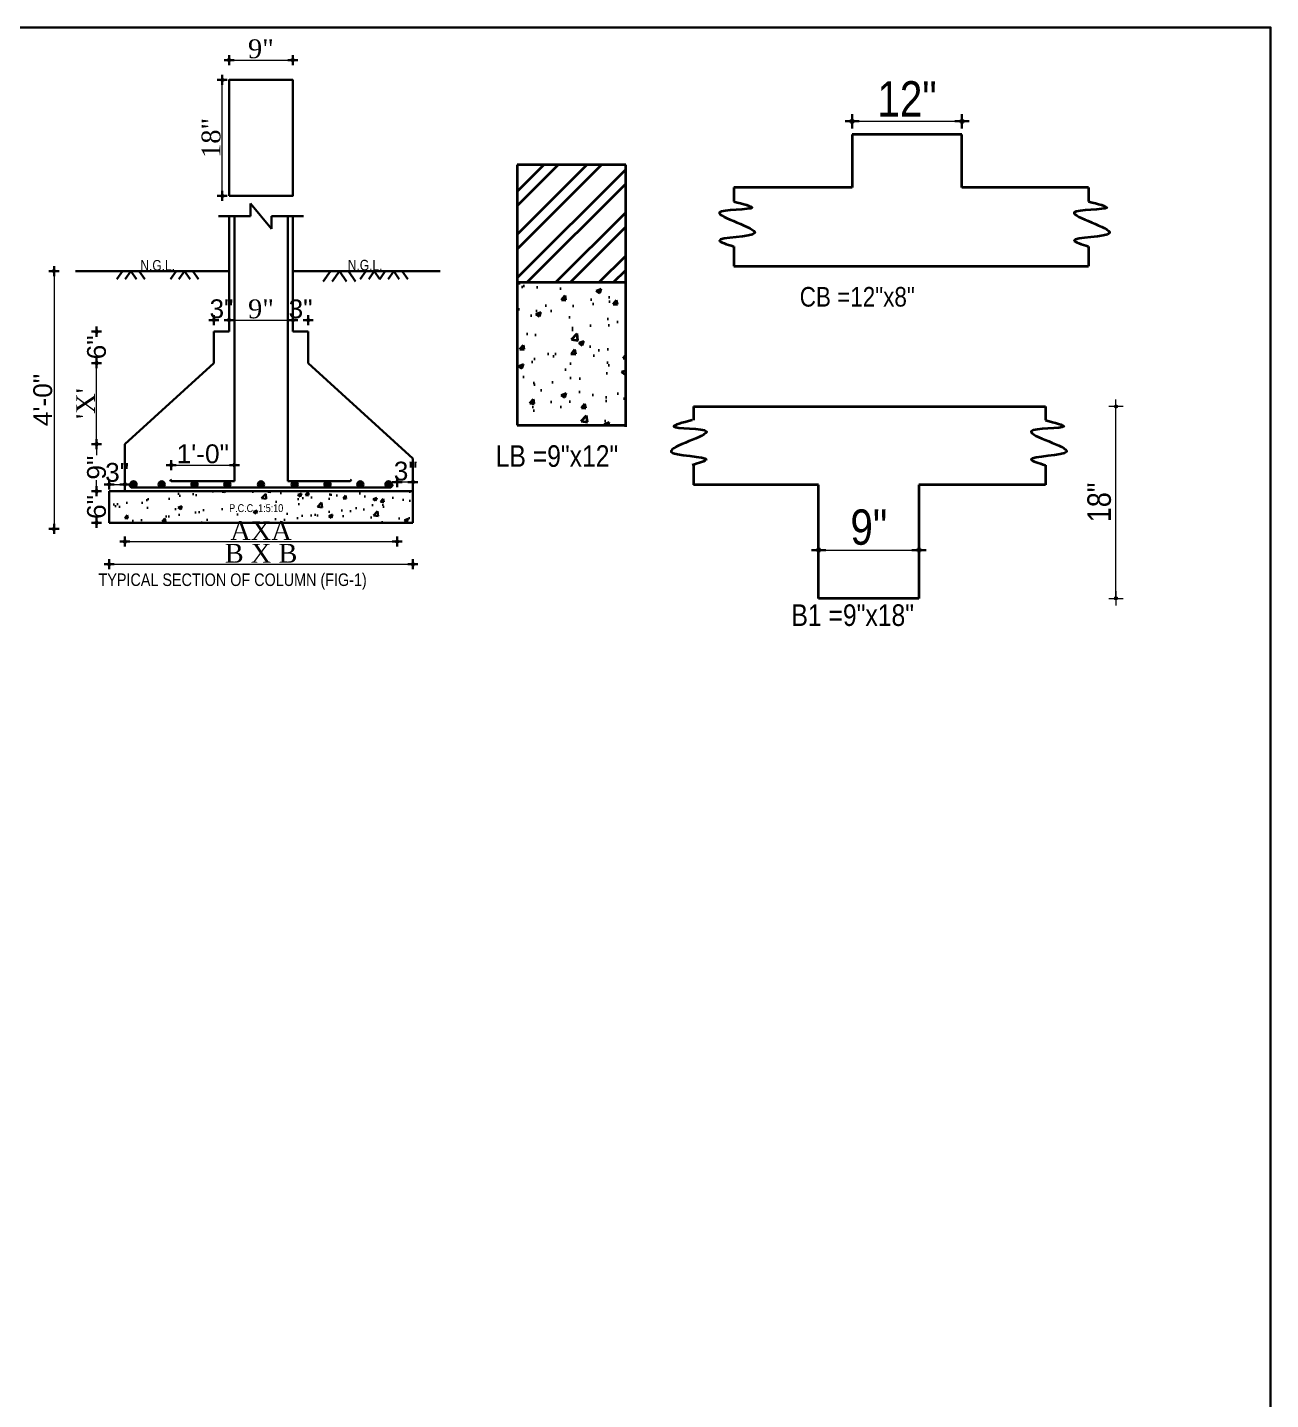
# Model space of a CAD drawing. Header units: feet. Extents: x 29269 to 32217, y -19918 to 20536.
# Drawn here: x 31048.5 to 31444.9, y -16580 to -16142.5 of the extents above; entities that cross this region are included whole.
import ezdxf

# ---------------------------------------------------------------- set-up
doc = ezdxf.new("R2010")
doc.units = ezdxf.units.FT
doc.header["$MEASUREMENT"] = 0
doc.header["$PDMODE"] = 2
doc.layers.get('0').update_dxf_attribs({"lineweight": 30})
for name, color, linetype, lineweight in [('BEAM', 3, 'Continuous', 35), ('D.DIM.', 191, 'Continuous', 5), ('DIM', 142, 'Continuous', 30), ('WALL', 10, 'Continuous', 30)]:
    doc.layers.add(name, color=color, linetype=linetype, lineweight=lineweight)
doc.styles.add('G', font='times.ttf')
doc.styles.get("Standard").update_dxf_attribs({"font": 'ARIALN.TTF'})
doc.dimstyles.new('Copy of VINAY', dxfattribs={"dimtxt": 6, "dimasz": 0.5, "dimexe": 0.18, "dimexo": 0.0625, "dimgap": 0.5, "dimtad": 1, "dimdec": 1, "dimzin": 3, "dimdsep": 46, "dimlunit": 4, "dimtxsty": 'G', "dimblk": 'DIM TIK', "dimcen": 0.5, "dimse1": 1, "dimse2": 1, "dimclrd": 3, "dimclrt": 7, "dimadec": 0, "dimazin": 0, "dimtfac": 1, "dimtdec": 1, "dimtix": 1, "dimtofl": 0, "dimtmove": 2, "dimatfit": 3, "dimfxl": 0.18, "dimtolj": 1, "dimtzin": 0, "dimlwd": 9, "dimarcsym": 0})
doc.dimstyles.new('VINAY', dxfattribs={"dimtxt": 7.5, "dimasz": 0.5, "dimexe": 0.18, "dimexo": 0.0625, "dimgap": 1.5, "dimtad": 1, "dimdec": 1, "dimzin": 3, "dimdsep": 46, "dimlunit": 4, "dimtxsty": 'Standard', "dimblk": 'Dim Tick', "dimcen": 2, "dimse1": 1, "dimse2": 1, "dimclrd": 5, "dimclrt": 2, "dimadec": 0, "dimazin": 0, "dimtfac": 0.65, "dimtdec": 1, "dimtofl": 0, "dimtmove": 0, "dimatfit": 3, "dimfxl": 0.18, "dimtolj": 1, "dimtzin": 0, "dimlwd": 13, "dimarcsym": 0})

# ---------------------------------------------------------------- blocks, each defined once
blk = doc.blocks.new('Dim Tick')
blk.add_hatch(color=7).paths.add_polyline_path([(-1.01, 0, 1), (1.01, 0, 1)])
at = {"color": 7}
for p, q in [((-4.5, 0), (-1.01, 0)), ((0, 1.01), (0, 4.5)), ((1.01, 0), (4.5, 0)), ((0, -4.5), (0, -1.01))]:
    blk.add_line(p, q, dxfattribs=at)
blk.add_circle((0, 0), 1.01, dxfattribs=at)
blk = doc.blocks.new('*D18')
at = {"layer": 'Defpoints', "color": 0, "transparency": 16777216}
for p in [(31300.76, -16301.41), (31332.77, -16301.41), (31332.77, -16309.13)]:
    blk.add_point(p, dxfattribs=at)
at = {"layer": 'DIM', "color": 5, "lineweight": 13, "transparency": 16777216}
blk.add_line((31301.26, -16309.13), (31332.27, -16309.13), dxfattribs=at)
at = {"layer": 'DIM', "color": 5, "lineweight": 13, "transparency": 16777216, "xscale": 0.5, "yscale": 0.5, "zscale": 0.5, "rotation": 180}
blk.add_blockref('Dim Tick', (31300.76, -16309.13), dxfattribs=at)
at = {"layer": 'DIM', "color": 5, "lineweight": 13, "transparency": 16777216, "xscale": 0.5, "yscale": 0.5, "zscale": 0.5}
blk.add_blockref('Dim Tick', (31332.77, -16309.13), dxfattribs=at)
at = {"layer": 'DIM', "color": 2, "transparency": 16777216, "insert": (31316.77, -16301.89), "char_height": 7.5, "attachment_point": 5}
blk.add_mtext('\\A1;{\\H1.5x;9"}', dxfattribs=at)
blk = doc.blocks.new('*D160')
at = {"layer": 'Defpoints', "color": 0, "transparency": 16777216}
for p in [(31346.47, -16172.44), (31311.43, -16176.65), (31346.47, -16176.65)]:
    blk.add_point(p, dxfattribs=at)
at = {"layer": 'DIM', "color": 5, "lineweight": 13, "transparency": 16777216}
blk.add_line((31311.93, -16172.44), (31345.97, -16172.44), dxfattribs=at)
at = {"layer": 'DIM', "color": 5, "lineweight": 13, "transparency": 16777216, "xscale": 0.5, "yscale": 0.5, "zscale": 0.5, "rotation": 180}
blk.add_blockref('Dim Tick', (31311.43, -16172.44), dxfattribs=at)
at = {"layer": 'DIM', "color": 5, "lineweight": 13, "transparency": 16777216, "xscale": 0.5, "yscale": 0.5, "zscale": 0.5}
blk.add_blockref('Dim Tick', (31346.47, -16172.44), dxfattribs=at)
at = {"layer": 'DIM', "color": 2, "transparency": 16777216, "insert": (31328.95, -16165.29), "char_height": 7.5, "attachment_point": 5}
blk.add_mtext('\\A1;{\\H1.5x;12"}', dxfattribs=at)
blk = doc.blocks.new('DIM TIK')
blk.add_hatch(color=7).paths.add_polyline_path([(-1.4, 0, 1), (1.4, 0, 1)])
at = {"color": 7}
for p, q in [((0, 1.4), (0, 6.4)), ((1.4, 0), (6.4, 0)), ((-6.4, 0), (-1.4, 0)), ((0, -6.4), (0, -1.4))]:
    blk.add_line(p, q, dxfattribs=at)
blk.add_circle((0, 0), 1.45, dxfattribs=at)
blk = doc.blocks.new('*D19')
at = {"layer": 'Defpoints', "color": 0, "transparency": 16777216}
for p in [(31079.54, -16290.39), (31166.36, -16290.39), (31166.36, -16306.44)]:
    blk.add_point(p, dxfattribs=at)
at = {"layer": 'DIM', "color": 3, "lineweight": 9, "transparency": 16777216}
blk.add_line((31079.79, -16306.44), (31166.11, -16306.44), dxfattribs=at)
at = {"layer": 'DIM', "color": 3, "lineweight": 9, "transparency": 16777216, "xscale": 0.25, "yscale": 0.25, "zscale": 0.25, "rotation": 180}
blk.add_blockref('DIM TIK', (31079.54, -16306.44), dxfattribs=at)
at = {"layer": 'DIM', "color": 3, "lineweight": 9, "transparency": 16777216, "xscale": 0.25, "yscale": 0.25, "zscale": 0.25}
blk.add_blockref('DIM TIK', (31166.36, -16306.44), dxfattribs=at)
at = {"layer": 'DIM', "color": 7, "transparency": 16777216, "insert": (31122.95, -16302.94), "char_height": 6, "attachment_point": 5, "style": 'G'}
blk.add_mtext('\\A1;AXA', dxfattribs=at)
blk = doc.blocks.new('*D20')
at = {"layer": 'Defpoints', "color": 0, "transparency": 16777216}
for p in [(31074.52, -16304.7), (31171.38, -16304.7), (31171.38, -16313.68)]:
    blk.add_point(p, dxfattribs=at)
at = {"layer": 'DIM', "color": 3, "lineweight": 9, "transparency": 16777216}
blk.add_line((31074.77, -16313.68), (31171.13, -16313.68), dxfattribs=at)
at = {"layer": 'DIM', "color": 3, "lineweight": 9, "transparency": 16777216, "xscale": 0.25, "yscale": 0.25, "zscale": 0.25, "rotation": 180}
blk.add_blockref('DIM TIK', (31074.52, -16313.68), dxfattribs=at)
at = {"layer": 'DIM', "color": 3, "lineweight": 9, "transparency": 16777216, "xscale": 0.25, "yscale": 0.25, "zscale": 0.25}
blk.add_blockref('DIM TIK', (31171.38, -16313.68), dxfattribs=at)
at = {"layer": 'DIM', "color": 7, "transparency": 16777216, "insert": (31122.95, -16310.18), "char_height": 6, "attachment_point": 5, "style": 'G'}
blk.add_mtext('\\A1;B X B', dxfattribs=at)
blk = doc.blocks.new('*D21')
at = {"layer": 'Defpoints', "color": 0, "transparency": 16777216}
for p in [(31074.52, -16272.95), (31079.54, -16272.95), (31079.54, -16288.22)]:
    blk.add_point(p, dxfattribs=at)
at = {"layer": 'DIM', "color": 3, "lineweight": 9, "transparency": 16777216}
blk.add_line((31074.77, -16288.22), (31079.29, -16288.22), dxfattribs=at)
at = {"layer": 'DIM', "color": 3, "lineweight": 9, "transparency": 16777216, "xscale": 0.25, "yscale": 0.25, "zscale": 0.25, "rotation": 180}
blk.add_blockref('DIM TIK', (31074.52, -16288.22), dxfattribs=at)
at = {"layer": 'DIM', "color": 3, "lineweight": 9, "transparency": 16777216, "xscale": 0.25, "yscale": 0.25, "zscale": 0.25}
blk.add_blockref('DIM TIK', (31079.54, -16288.22), dxfattribs=at)
at = {"layer": 'DIM', "color": 7, "transparency": 16777216, "insert": (31077.07, -16284.41), "char_height": 6, "attachment_point": 5, "style": 'G'}
blk.add_mtext('\\A1;{\\fArial|b0|i0|c0|p34;3"}', dxfattribs=at)
blk = doc.blocks.new('*D22')
at = {"layer": 'Defpoints', "color": 0, "transparency": 16777216}
for p in [(31166.36, -16271.96), (31171.38, -16271.96), (31166.36, -16287.45)]:
    blk.add_point(p, dxfattribs=at)
at = {"layer": 'DIM', "color": 3, "lineweight": 9, "transparency": 16777216}
blk.add_line((31171.13, -16287.45), (31166.61, -16287.45), dxfattribs=at)
at = {"layer": 'DIM', "color": 3, "lineweight": 9, "transparency": 16777216, "xscale": 0.25, "yscale": 0.25, "zscale": 0.25, "rotation": 180}
blk.add_blockref('DIM TIK', (31166.36, -16287.45), dxfattribs=at)
at = {"layer": 'DIM', "color": 3, "lineweight": 9, "transparency": 16777216, "xscale": 0.25, "yscale": 0.25, "zscale": 0.25}
blk.add_blockref('DIM TIK', (31171.38, -16287.45), dxfattribs=at)
at = {"layer": 'DIM', "color": 7, "transparency": 16777216, "insert": (31169.09, -16284), "char_height": 6, "attachment_point": 5, "style": 'G'}
blk.add_mtext('\\A1;{\\fArial|b0|i0|c0|p34;3"}', dxfattribs=at)
blk = doc.blocks.new('*D23')
at = {"layer": 'Defpoints', "color": 0, "transparency": 16777216}
for p in [(31115.96, -16220.18), (31056.94, -16302.41), (31109.55, -16302.41)]:
    blk.add_point(p, dxfattribs=at)
at = {"layer": 'DIM', "color": 3, "lineweight": 9, "transparency": 16777216}
blk.add_line((31056.94, -16220.43), (31056.94, -16302.16), dxfattribs=at)
at = {"layer": 'DIM', "color": 3, "lineweight": 9, "transparency": 16777216, "xscale": 0.25, "yscale": 0.25, "zscale": 0.25}
for p, rotation in [((31056.94, -16220.18), 90), ((31056.94, -16302.41), 270)]:
    blk.add_blockref('DIM TIK', p, dxfattribs=dict(at, rotation=rotation))
at = {"layer": 'DIM', "color": 7, "transparency": 16777216, "insert": (31053.37, -16261.3), "char_height": 6, "attachment_point": 5, "rotation": 90, "style": 'G'}
blk.add_mtext('\\A1;{\\fArial|b0|i0|c0|p34;4\'-0"}', dxfattribs=at)
blk = doc.blocks.new('*D24')
at = {"layer": 'Defpoints', "color": 0, "transparency": 16777216}
for p in [(31070.52, -16275.35), (31088.33, -16275.35), (31088.33, -16290.39)]:
    blk.add_point(p, dxfattribs=at)
at = {"layer": 'DIM', "color": 3, "lineweight": 9, "transparency": 16777216}
for p, q in [((31070.52, -16275.6), (31070.52, -16278.92)), ((31070.52, -16290.14), (31070.52, -16286.82))]:
    blk.add_line(p, q, dxfattribs=at)
at = {"layer": 'DIM', "color": 3, "lineweight": 9, "transparency": 16777216, "xscale": 0.25, "yscale": 0.25, "zscale": 0.25}
for p, rotation in [((31070.52, -16275.35), 90), ((31070.52, -16290.39), 270)]:
    blk.add_blockref('DIM TIK', p, dxfattribs=dict(at, rotation=rotation))
at = {"layer": 'DIM', "color": 7, "transparency": 16777216, "insert": (31070.52, -16282.87), "char_height": 6, "attachment_point": 5, "rotation": 90, "style": 'G'}
blk.add_mtext('\\A1;{\\fArial|b0|i0|c0|p34;9"\\fArial|b0|i0|c161|p34;}', dxfattribs=at)
blk = doc.blocks.new('*D161')
at = {"layer": 'Defpoints', "color": 0, "transparency": 16777216}
for p in [(31138, -16235.85), (31133.12, -16239.51), (31138, -16239.51)]:
    blk.add_point(p, dxfattribs=at)
at = {"layer": 'DIM', "color": 3, "lineweight": 9, "transparency": 16777216}
for p, q in [((31132.87, -16235.85), (31132.62, -16235.85)), ((31138.25, -16235.85), (31138.5, -16235.85))]:
    blk.add_line(p, q, dxfattribs=at)
at = {"layer": 'DIM', "color": 3, "lineweight": 9, "transparency": 16777216, "xscale": 0.25, "yscale": 0.25, "zscale": 0.25}
blk.add_blockref('DIM TIK', (31133.12, -16235.85), dxfattribs=at)
at = {"layer": 'DIM', "color": 3, "lineweight": 9, "transparency": 16777216, "xscale": 0.25, "yscale": 0.25, "zscale": 0.25, "rotation": 180}
blk.add_blockref('DIM TIK', (31138, -16235.85), dxfattribs=at)
at = {"layer": 'DIM', "color": 7, "transparency": 16777216, "insert": (31135.56, -16232.29), "char_height": 6, "attachment_point": 5, "style": 'G'}
blk.add_mtext('\\A1;{\\fArial|b0|i0|c0|p34;3"}', dxfattribs=at)
blk = doc.blocks.new('*D162')
at = {"layer": 'Defpoints', "color": 0, "transparency": 16777216}
for p in [(31107.9, -16235.83), (31107.9, -16239.51), (31112.78, -16239.51)]:
    blk.add_point(p, dxfattribs=at)
at = {"layer": 'DIM', "color": 3, "lineweight": 9, "transparency": 16777216}
for p, q in [((31107.65, -16235.83), (31107.4, -16235.83)), ((31113.03, -16235.83), (31113.28, -16235.83))]:
    blk.add_line(p, q, dxfattribs=at)
at = {"layer": 'DIM', "color": 3, "lineweight": 9, "transparency": 16777216, "xscale": 0.25, "yscale": 0.25, "zscale": 0.25}
blk.add_blockref('DIM TIK', (31107.9, -16235.83), dxfattribs=at)
at = {"layer": 'DIM', "color": 3, "lineweight": 9, "transparency": 16777216, "xscale": 0.25, "yscale": 0.25, "zscale": 0.25, "rotation": 180}
blk.add_blockref('DIM TIK', (31112.78, -16235.83), dxfattribs=at)
at = {"layer": 'DIM', "color": 7, "transparency": 16777216, "insert": (31110.34, -16232.26), "char_height": 6, "attachment_point": 5, "style": 'G'}
blk.add_mtext('\\A1;{\\fArial|b0|i0|c0|p34;3"}', dxfattribs=at)
blk = doc.blocks.new('*D25')
at = {"layer": 'Defpoints', "color": 0, "transparency": 16777216}
for p in [(31070.52, -16249.54), (31116.69, -16249.54), (31088.33, -16275.35)]:
    blk.add_point(p, dxfattribs=at)
at = {"layer": 'DIM', "color": 3, "lineweight": 9, "transparency": 16777216}
blk.add_line((31070.52, -16275.1), (31070.52, -16249.79), dxfattribs=at)
at = {"layer": 'DIM', "color": 3, "lineweight": 9, "transparency": 16777216, "xscale": 0.25, "yscale": 0.25, "zscale": 0.25}
for p, rotation in [((31070.52, -16249.54), 90), ((31070.52, -16275.35), 270)]:
    blk.add_blockref('DIM TIK', p, dxfattribs=dict(at, rotation=rotation))
at = {"layer": 'DIM', "color": 7, "transparency": 16777216, "insert": (31067.02, -16262.44), "char_height": 6, "attachment_point": 5, "rotation": 90, "style": 'G'}
blk.add_mtext("\\A1;'X'", dxfattribs=at)
blk = doc.blocks.new('*D26')
at = {"layer": 'Defpoints', "color": 0, "transparency": 16777216}
for p in [(31070.52, -16239.51), (31116.69, -16239.51), (31116.69, -16249.54)]:
    blk.add_point(p, dxfattribs=at)
at = {"layer": 'DIM', "color": 3, "lineweight": 9, "transparency": 16777216}
for p, q in [((31070.52, -16239.76), (31070.52, -16240.56)), ((31070.52, -16249.29), (31070.52, -16248.49))]:
    blk.add_line(p, q, dxfattribs=at)
at = {"layer": 'DIM', "color": 3, "lineweight": 9, "transparency": 16777216, "xscale": 0.25, "yscale": 0.25, "zscale": 0.25}
for p, rotation in [((31070.52, -16239.51), 90), ((31070.52, -16249.54), 270)]:
    blk.add_blockref('DIM TIK', p, dxfattribs=dict(at, rotation=rotation))
at = {"layer": 'DIM', "color": 7, "transparency": 16777216, "insert": (31070.52, -16244.52), "char_height": 6, "attachment_point": 5, "rotation": 90, "style": 'G'}
blk.add_mtext('\\A1;{\\fArial|b0|i0|c0|p34;6"\\fArial|b0|i0|c161|p34;}', dxfattribs=at)
blk = doc.blocks.new('*D27')
at = {"layer": 'Defpoints', "color": 0, "transparency": 16777216}
for p in [(31088.33, -16290.39), (31070.52, -16300.42), (31083.31, -16300.42)]:
    blk.add_point(p, dxfattribs=at)
at = {"layer": 'DIM', "color": 3, "lineweight": 9, "transparency": 16777216}
for p, q in [((31070.52, -16290.64), (31070.52, -16291.44)), ((31070.52, -16300.17), (31070.52, -16299.37))]:
    blk.add_line(p, q, dxfattribs=at)
at = {"layer": 'DIM', "color": 3, "lineweight": 9, "transparency": 16777216, "xscale": 0.25, "yscale": 0.25, "zscale": 0.25}
for p, rotation in [((31070.52, -16290.39), 90), ((31070.52, -16300.42), 270)]:
    blk.add_blockref('DIM TIK', p, dxfattribs=dict(at, rotation=rotation))
at = {"layer": 'DIM', "color": 7, "transparency": 16777216, "insert": (31070.52, -16295.41), "char_height": 6, "attachment_point": 5, "rotation": 90, "style": 'G'}
blk.add_mtext('\\A1;{\\fArial|b0|i0|c0|p34;6"}', dxfattribs=at)
blk = doc.blocks.new('*D163')
at = {"layer": 'Defpoints', "color": 0, "transparency": 16777216}
for p in [(31114.45, -16282.05), (31094.31, -16287.2), (31114.45, -16287.2)]:
    blk.add_point(p, dxfattribs=at)
at = {"layer": 'DIM', "color": 3, "lineweight": 9, "transparency": 16777216}
blk.add_line((31094.56, -16282.05), (31114.2, -16282.05), dxfattribs=at)
at = {"layer": 'DIM', "color": 3, "lineweight": 9, "transparency": 16777216, "xscale": 0.25, "yscale": 0.25, "zscale": 0.25, "rotation": 180}
blk.add_blockref('DIM TIK', (31094.31, -16282.05), dxfattribs=at)
at = {"layer": 'DIM', "color": 3, "lineweight": 9, "transparency": 16777216, "xscale": 0.25, "yscale": 0.25, "zscale": 0.25}
blk.add_blockref('DIM TIK', (31114.45, -16282.05), dxfattribs=at)
at = {"layer": 'DIM', "color": 7, "transparency": 16777216, "insert": (31104.38, -16278.49), "char_height": 6, "attachment_point": 5, "style": 'G'}
blk.add_mtext('\\A1;{\\fArial|b0|i0|c0|p34;1\'-0"}', dxfattribs=at)
blk = doc.blocks.new('*D28')
at = {"layer": 'Defpoints', "color": 0, "transparency": 16777216}
for p in [(31133.12, -16235.84), (31112.78, -16238.99), (31133.12, -16238.99)]:
    blk.add_point(p, dxfattribs=at)
at = {"layer": 'DIM', "color": 3, "lineweight": 9, "transparency": 16777216}
blk.add_line((31113.03, -16235.84), (31132.87, -16235.84), dxfattribs=at)
at = {"layer": 'DIM', "color": 3, "lineweight": 9, "transparency": 16777216, "xscale": 0.25, "yscale": 0.25, "zscale": 0.25, "rotation": 180}
blk.add_blockref('DIM TIK', (31112.78, -16235.84), dxfattribs=at)
at = {"layer": 'DIM', "color": 3, "lineweight": 9, "transparency": 16777216, "xscale": 0.25, "yscale": 0.25, "zscale": 0.25}
blk.add_blockref('DIM TIK', (31133.12, -16235.84), dxfattribs=at)
at = {"layer": 'DIM', "color": 7, "transparency": 16777216, "insert": (31122.95, -16232.28), "char_height": 6, "attachment_point": 5, "style": 'G'}
blk.add_mtext('\\A1;9"', dxfattribs=at)
blk = doc.blocks.new('*D164')
at = {"layer": 'Defpoints', "color": 0, "transparency": 16777216}
for p in [(31110.61, -16159.25), (31112.78, -16159.25), (31112.78, -16196.23)]:
    blk.add_point(p, dxfattribs=at)
at = {"layer": 'DIM', "color": 3, "lineweight": 9, "transparency": 16777216}
blk.add_line((31110.61, -16195.98), (31110.61, -16159.5), dxfattribs=at)
at = {"layer": 'DIM', "color": 3, "lineweight": 9, "transparency": 16777216, "xscale": 0.25, "yscale": 0.25, "zscale": 0.25}
for p, rotation in [((31110.61, -16159.25), 90), ((31110.61, -16196.23), 270)]:
    blk.add_blockref('DIM TIK', p, dxfattribs=dict(at, rotation=rotation))
at = {"layer": 'DIM', "color": 7, "transparency": 16777216, "insert": (31107.06, -16177.74), "char_height": 6, "attachment_point": 5, "rotation": 90, "style": 'G'}
blk.add_mtext('\\A1;18"', dxfattribs=at)
blk = doc.blocks.new('*D29')
at = {"layer": 'Defpoints', "color": 0, "transparency": 16777216}
for p in [(31133.06, -16152.91), (31112.78, -16201.76), (31133.06, -16201.76)]:
    blk.add_point(p, dxfattribs=at)
at = {"layer": 'DIM', "color": 3, "lineweight": 9, "transparency": 16777216}
blk.add_line((31113.03, -16152.91), (31132.81, -16152.91), dxfattribs=at)
at = {"layer": 'DIM', "color": 3, "lineweight": 9, "transparency": 16777216, "xscale": 0.25, "yscale": 0.25, "zscale": 0.25, "rotation": 180}
blk.add_blockref('DIM TIK', (31112.78, -16152.91), dxfattribs=at)
at = {"layer": 'DIM', "color": 3, "lineweight": 9, "transparency": 16777216, "xscale": 0.25, "yscale": 0.25, "zscale": 0.25}
blk.add_blockref('DIM TIK', (31133.06, -16152.91), dxfattribs=at)
at = {"layer": 'DIM', "color": 7, "transparency": 16777216, "insert": (31122.92, -16149.35), "char_height": 6, "attachment_point": 5, "style": 'G'}
blk.add_mtext('\\A1;9"', dxfattribs=at)
blk = doc.blocks.new('*D385')
at = {"layer": 'D.DIM.', "color": 5, "linetype": 'Continuous', "lineweight": 13, "transparency": 16777216}
blk.add_line((31395.58, -16324.04), (31395.58, -16263.86), dxfattribs=at)
at = {"layer": 'Defpoints', "color": 0, "transparency": 16777216}
for p in [(31332.77, -16263.36), (31395.58, -16263.36), (31332.77, -16324.54)]:
    blk.add_point(p, dxfattribs=at)
at = {"layer": 'D.DIM.', "color": 5, "lineweight": 13, "transparency": 16777216, "xscale": 0.5, "yscale": 0.5, "zscale": 0.5}
for p, rotation in [((31395.58, -16263.36), 90), ((31395.58, -16324.54), 270)]:
    blk.add_blockref('Dim Tick', p, dxfattribs=dict(at, rotation=rotation))
at = {"layer": 'D.DIM.', "color": 2, "transparency": 16777216, "insert": (31390.26, -16293.95), "char_height": 7.5, "attachment_point": 5, "rotation": 90}
blk.add_mtext('\\A1;18"', dxfattribs=at)

msp = doc.modelspace()

# ---------------------------------------------------------------- hatches: boundary and pattern name
at = {"layer": 'BEAM', "linetype": 'Continuous'}
h = msp.add_hatch(dxfattribs=at)
h.set_pattern_fill('ANSI32', color=256, scale=25.964483, style=0)
h.set_pattern_definition([(45, (31221.952, -16205.059), (-6.885, 6.885), []), (45, (31226.542, -16205.059), (-6.885, 6.885), [])])
h.paths.add_polyline_path([(31239.24, -16186.34), (31204.66, -16186.34), (31204.66, -16223.78), (31239.24, -16223.78)])
h = msp.add_hatch(dxfattribs=at)
h.set_pattern_fill('AR-CONC', color=256, scale=2.290984, style=0)
h.set_pattern_definition([(50, (31221.952, -16246.573), (16.432, -1.4376), [1.718, -18.9006]), (355, (31221.952, -16246.573), (-3.179, 17.233), [1.3746, -15.1205]), (100.45, (31223.321, -16246.693), (13.2536, 15.795), [1.46, -16.063]), (46.184, (31221.952, -16241.99), (24.45, -3.792), [2.577, -28.351]), (96.636, (31223.99, -16242.307), (21.413, 22.317), [2.19, -24.095]), (351.18, (31221.952, -16241.99), (21.413, 22.317), [2.062, -22.681]), (21, (31224.243, -16243.136), (13.675, -9.224), [1.718, -18.9006]), (326, (31224.243, -16243.136), (5.574, 16.613), [1.3746, -15.1205]), (71.45, (31225.382, -16243.905), (19.249, 7.389), [1.4603, -16.063]), (37.5, (31221.952, -16246.573), (0.2786, 7.6265), [0, -14.9372, 0, -15.3496, 0, -15.1778]), (7.5, (31221.952, -16246.573), (6.0269, 9.036), [0, -8.7516, 0, -14.5936, 0, -5.7847]), (327.5, (31216.843, -16246.573), (12.2298, -0.5167), [0, -5.7275, 0, -17.8697, 0, -23.7117]), (317.5, (31214.552, -16246.573), (13.3607, 2.2934), [0, -7.4457, 0, -11.8673, 0, -16.8387])])
h.paths.add_polyline_path([(31239.24, -16223.78), (31204.66, -16223.78), (31204.66, -16269.37), (31239.24, -16269.37)])
at = {"layer": 'WALL'}
h = msp.add_hatch(dxfattribs=at)
h.set_pattern_fill('AR-CONC', color=256, scale=1.67184, style=0)
h.set_pattern_definition([(50, (44559.114, -8594.868), (11.9914426, -1.049115), [1.25388, -13.79268]), (355, (44559.114, -8594.868), (-2.3197, 12.575449), [1.003104, -11.034144]), (100.4514, (44560.113, -8594.955), (9.671751, 11.526326), [1.065634, -11.721974]), (46.1842, (44559.114, -8591.524), (17.842563, -2.767213), [1.88082, -20.68902]), (96.6356, (44560.6, -8591.755), (15.626065, 16.285692), [1.59845, -17.582959]), (351.1842, (44559.114, -8591.524), (15.626052, 16.285704), [1.504656, -16.551216]), (21, (44560.786, -8592.36), (9.979331, -6.7311437), [1.25388, -13.79268]), (326, (44560.786, -8592.36), (4.067843, 12.123349), [1.003104, -11.034144]), (71.4514, (44561.617, -8592.921), (14.047178, 5.392194), [1.065634, -11.721974]), (37.5, (44559.114, -8594.8678), (0.2032933, 5.5654526), [0, -10.9003968, 0, -11.201328, 0, -11.07594]), (7.5, (44559.114, -8594.868), (4.3981018, 6.5939328), [0, -6.3864288, 0, -10.6496208, 0, -4.221396]), (327.5, (44555.3858, -8594.8678), (8.924657, -0.3770814), [0, -4.1796, 0, -13.040352, 0, -17.303544]), (317.5, (44553.714, -8594.868), (9.7499397, 1.673595), [0, -5.43348, 0, -8.660131, 0, -12.288024])])
h.paths.add_polyline_path([(31079.54, -16290.39), (31074.52, -16290.39), (31074.52, -16300.42), (31171.38, -16300.42), (31171.38, -16290.39)])
h.paths.add_polyline_path([(31112.16, -16293.89), (31136.63, -16293.89), (31136.63, -16297.75), (31112.16, -16297.75)], flags=24)
for points in [[(31083.29, -16288.2, 1), (31081.28, -16288.2, 1)], [(31092.29, -16288.2, 1), (31090.28, -16288.2, 1)], [(31090.79, -16288.71, 1), (31091.79, -16288.71, 1)], [(31102.74, -16288.2, 1), (31100.74, -16288.2, 1)], [(31101.24, -16288.71, 1), (31102.24, -16288.71, 1)], [(31113.19, -16288.2, 1), (31111.19, -16288.2, 1)], [(31111.69, -16288.71, 1), (31112.69, -16288.71, 1)], [(31123.95, -16288.2, 1), (31121.95, -16288.2, 1)], [(31122.45, -16288.71, 1), (31123.45, -16288.71, 1)], [(31134.71, -16288.2, 1), (31132.71, -16288.2, 1)], [(31133.21, -16288.71, 1), (31134.21, -16288.71, 1)], [(31145.16, -16288.2, 1), (31143.16, -16288.2, 1)], [(31143.66, -16288.71, 1), (31144.66, -16288.71, 1)], [(31155.61, -16288.2, 1), (31153.61, -16288.2, 1)], [(31164.62, -16288.2, 1), (31162.61, -16288.2, 1)]]:
    msp.add_hatch(color=256, dxfattribs=at).paths.add_polyline_path(points)

# ---------------------------------------------------------------- linework, layer by layer
at = {"layer": 'BEAM', "linetype": 'Continuous'}
for p, q in [((31346.47, -16176.65), (31311.43, -16176.65)), ((31311.43, -16176.65), (31311.43, -16193.59)), ((31346.47, -16193.59), (31346.47, -16176.65)), ((31204.66, -16186.34), (31204.66, -16269.37)), ((31239.24, -16186.34), (31204.66, -16186.34)), ((31239.24, -16269.37), (31239.24, -16186.34)), ((31311.43, -16193.59), (31273.68, -16193.59)), ((31273.68, -16193.59), (31273.68, -16197.99)), ((31386.83, -16193.59), (31346.47, -16193.59)), ((31386.83, -16193.59), (31386.83, -16197.99)), ((31273.68, -16212.33), (31273.68, -16218.62)), ((31386.83, -16212.33), (31386.83, -16218.62)), ((31273.68, -16218.62), (31386.83, -16218.62)), ((31204.66, -16223.78), (31239.24, -16223.78)), ((31239.24, -16269.85), (31239.24, -16260.69)), ((31260.9, -16263.36), (31373.13, -16263.36)), ((31260.9, -16263.36), (31260.9, -16267.76)), ((31373.13, -16263.36), (31373.13, -16267.76)), ((31204.66, -16269.37), (31239.24, -16269.37)), ((31260.9, -16282.1), (31260.9, -16288.39)), ((31373.13, -16282.1), (31373.13, -16288.39)), ((31300.76, -16288.39), (31260.9, -16288.39)), ((31300.76, -16324.54), (31300.76, -16288.39)), ((31332.77, -16288.39), (31332.77, -16324.54)), ((31373.13, -16288.39), (31332.77, -16288.39)), ((31332.77, -16324.54), (31300.76, -16324.54))]:
    msp.add_line(p, q, dxfattribs=at)
for points in [[(31273.68, -16197.99), (31276.68, -16198.78), (31284.78, -16200.9), (31258.03, -16200.09), (31292.28, -16209.49), (31264.1, -16209.38), (31271.48, -16211.65), (31273.68, -16212.33)], [(31386.83, -16197.99), (31389.83, -16198.78), (31397.93, -16200.9), (31371.18, -16200.09), (31405.43, -16209.49), (31377.25, -16209.38), (31384.63, -16211.65), (31386.83, -16212.33)], [(31260.4, -16267.76), (31257.4, -16268.55), (31249.3, -16270.67), (31276.05, -16269.86), (31241.8, -16279.26), (31269.98, -16279.15), (31262.6, -16281.42), (31260.4, -16282.1)], [(31373.13, -16267.76), (31376.13, -16268.55), (31384.24, -16270.67), (31357.48, -16269.86), (31391.73, -16279.26), (31363.55, -16279.15), (31370.93, -16281.42), (31373.13, -16282.1)]]:
    msp.add_open_spline(points, degree=3, knots=[0, 0, 0, 0, 6.161061, 16.680213, 29.683127, 41.209579, 46.111524, 46.111524, 46.111524, 46.111524], dxfattribs=at)
at = {"layer": 'WALL'}
for p, q in [((31119.6, -16202.67), (31119.6, -16198.62)), ((31119.6, -16198.62), (31126.3, -16206.73)), ((31109.43, -16202.67), (31119.6, -16202.67)), ((31112.78, -16239.51), (31112.78, -16202.67)), ((31114.45, -16287.2), (31114.45, -16202.67)), ((31126.3, -16202.67), (31126.3, -16206.73)), ((31126.3, -16202.67), (31136.46, -16202.67)), ((31131.45, -16287.2), (31131.45, -16202.67)), ((31133.12, -16239.51), (31133.12, -16202.67)), ((31063.83, -16220.18), (31112.78, -16220.18)), ((31078.75, -16220.18), (31076.99, -16222.76)), ((31081.44, -16220.18), (31079.68, -16222.76)), ((31081.44, -16220.18), (31083.21, -16222.76)), ((31084.13, -16220.18), (31085.9, -16222.76)), ((31095.86, -16220.18), (31094.1, -16222.76)), ((31098.55, -16220.18), (31096.79, -16222.76)), ((31098.55, -16220.18), (31100.32, -16222.76)), ((31101.24, -16220.18), (31103, -16222.76)), ((31133.12, -16220.18), (31180.11, -16220.18)), ((31145.07, -16220.18), (31142.8, -16223.5)), ((31147.94, -16220.18), (31145.66, -16223.5)), ((31147.94, -16220.18), (31150.22, -16223.5)), ((31150.81, -16220.18), (31153.08, -16223.5)), ((31156.35, -16220.18), (31154.59, -16222.76)), ((31159.04, -16220.18), (31157.28, -16222.76)), ((31159.04, -16220.18), (31160.81, -16222.76)), ((31162.59, -16220.18), (31160.82, -16222.76)), ((31165.28, -16220.18), (31163.51, -16222.76)), ((31165.28, -16220.18), (31167.04, -16222.76)), ((31167.97, -16220.18), (31169.73, -16222.76)), ((31107.9, -16249.54), (31107.9, -16239.51)), ((31112.78, -16239.51), (31107.9, -16239.51)), ((31138, -16239.51), (31133.12, -16239.51)), ((31138, -16249.54), (31138, -16239.51)), ((31107.9, -16249.54), (31079.54, -16275.35)), ((31138, -16249.54), (31171.38, -16279.91)), ((31079.54, -16290.39), (31079.54, -16275.35)), ((31171.38, -16290.39), (31171.38, -16279.91)), ((31094.31, -16287.2), (31093.95, -16286.69)), ((31151.43, -16287.2), (31151.79, -16286.69)), ((31074.52, -16290.39), (31079.54, -16290.39)), ((31074.52, -16290.39), (31074.52, -16300.42)), ((31079.54, -16290.39), (31171.38, -16290.39)), ((31081.53, -16289.21), (31080.82, -16288.19)), ((31081.53, -16289.21), (31164.37, -16289.21)), ((31094.31, -16287.2), (31114.45, -16287.2)), ((31151.43, -16287.2), (31131.45, -16287.2)), ((31164.37, -16289.21), (31165.08, -16288.19)), ((31171.38, -16300.42), (31171.38, -16290.39)), ((31074.52, -16300.42), (31171.38, -16300.42))]:
    msp.add_line(p, q, dxfattribs=at)
for points in [[(29623.74, -16142.52), (31444.88, -16142.52), (31444.88, -17158.59), (29623.74, -17158.59)], [(31112.78, -16196.23), (31133.06, -16196.23), (31133.06, -16159.25), (31112.78, -16159.25)]]:
    msp.add_lwpolyline(points, close=True, dxfattribs=at)
for centre, radius in [((31082.28, -16288.2), 1), ((31091.29, -16288.2), 1), ((31091.29, -16288.71), 0.502), ((31101.74, -16288.2), 1), ((31101.74, -16288.71), 0.502), ((31112.19, -16288.2), 1), ((31112.19, -16288.71), 0.502), ((31122.95, -16288.2), 1), ((31122.95, -16288.71), 0.502), ((31133.71, -16288.2), 1), ((31133.71, -16288.71), 0.502), ((31144.16, -16288.2), 1), ((31144.16, -16288.71), 0.502), ((31154.61, -16288.2), 1), ((31163.62, -16288.2), 1)]:
    msp.add_circle(centre, radius, dxfattribs=at)

# ---------------------------------------------------------------- texts
at = {"layer": 'BEAM', "linetype": 'Continuous', "attachment_point": 2}
for s, insert, char_height, width in [('CB =12"x8"', (31313.09, -16225.27), 6.248, 68.3686), ('LB =9"x12"', (31217.32, -16275.73), 6.873, 75.2054), ('B1 =9"x18"', (31311.64, -16326.46), 6.873, 75.2054)]:
    msp.add_mtext(s, dxfattribs=dict(at, insert=insert, char_height=char_height, width=width))
at = {"layer": 'WALL', "attachment_point": 1}
for s, insert, char_height, width in [('N.G.L.', (31084.47, -16216.68), 3.344, 170.0508), ('N.G.L.', (31150.61, -16216.62), 3.344, 170.0508), ('P.C.C. 1:5:10', (31112.79, -16294.52), 2.5078, 170.0508), ('TYPICAL SECTION OF COLUMN (FIG-1)', (31071.13, -16316.6), 4, 111.2044)]:
    msp.add_mtext(s, dxfattribs=dict(at, insert=insert, char_height=char_height, width=width))

# ---------------------------------------------------------------- dimensions: what is measured, and where the dimension line sits
at = {"layer": 'D.DIM.', "color": 2}
dim = msp.add_linear_dim(base=(31395.58, -16263.36), p1=(31332.77, -16324.54), p2=(31332.77, -16263.36), angle=90, text='18"', dimstyle='VINAY', override={"dimfxl": 0.046875, "dimfxlon": 1, "dimarcsym": 1}, dxfattribs=at)
dim.commit()
dim.dimension.update_dxf_attribs({"geometry": '*D385', "text_midpoint": (31390.26, -16293.95)})
at = {"layer": 'DIM'}
for base, p1, p2, text, picture, middle in [((31133.06, -16152.91), (31112.78, -16201.76), (31133.06, -16201.76), '9"', '*D29', (31122.92, -16149.35)), ((31107.9, -16235.83), (31112.78, -16239.51), (31107.9, -16239.51), '{\\fArial|b0|i0|c0|p34;3"}', '*D162', (31110.34, -16232.26)), ((31133.12, -16235.84), (31112.78, -16238.99), (31133.12, -16238.99), '9"', '*D28', (31122.95, -16232.28)), ((31138, -16235.85), (31133.12, -16239.51), (31138, -16239.51), '{\\fArial|b0|i0|c0|p34;3"}', '*D161', (31135.56, -16232.29)), ((31114.45, -16282.05), (31094.31, -16287.2), (31114.45, -16287.2), '{\\fArial|b0|i0|c0|p34;1\'-0"}', '*D163', (31104.38, -16278.49)), ((31166.36, -16306.44), (31079.54, -16290.39), (31166.36, -16290.39), 'AXA', '*D19', (31122.95, -16302.94)), ((31171.38, -16313.68), (31074.52, -16304.7), (31171.38, -16304.7), 'B X B', '*D20', (31122.95, -16310.18))]:
    dim = msp.add_linear_dim(base=base, p1=p1, p2=p2, text=text, dimstyle='Copy of VINAY', override={"dimtxt": 6, "dimasz": 0.25}, dxfattribs=at)
    dim.commit()
    dim.dimension.update_dxf_attribs({"geometry": picture, "text_midpoint": middle})
for base, p1, p2, text, picture, middle in [((31110.61, -16159.25), (31112.78, -16196.23), (31112.78, -16159.25), '18"', '*D164', (31107.06, -16177.74)), ((31056.94, -16302.41), (31115.96, -16220.18), (31109.55, -16302.41), '{\\fArial|b0|i0|c0|p34;4\'-0"}', '*D23', (31053.37, -16261.3)), ((31070.52, -16249.54), (31088.33, -16275.35), (31116.69, -16249.54), "'X'", '*D25', (31067.02, -16262.44))]:
    dim = msp.add_linear_dim(base=base, p1=p1, p2=p2, angle=90, text=text, dimstyle='Copy of VINAY', override={"dimtxt": 6, "dimasz": 0.25}, dxfattribs=at)
    dim.commit()
    dim.dimension.update_dxf_attribs({"geometry": picture, "text_midpoint": middle})
for base, p1, p2, text, picture, middle in [((31346.47, -16172.44), (31311.43, -16176.65), (31346.47, -16176.65), '{\\H1.5x;12"}', '*D160', (31328.95, -16165.29)), ((31332.77, -16309.13), (31300.76, -16301.41), (31332.77, -16301.41), '{\\H1.5x;9"}', '*D18', (31316.77, -16301.89))]:
    dim = msp.add_linear_dim(base=base, p1=p1, p2=p2, text=text, dimstyle='VINAY', dxfattribs=at)
    dim.commit()
    dim.dimension.update_dxf_attribs({"geometry": picture, "text_midpoint": middle})
for base, p1, p2, angle, text, picture, middle in [((31070.52, -16239.51), (31116.69, -16249.54), (31116.69, -16239.51), 90, '{\\fArial|b0|i0|c0|p34;6"\\fArial|b0|i0|c161|p34;}', '*D26', (31070.52, -16244.52)), ((31070.52, -16275.35), (31088.33, -16290.39), (31088.33, -16275.35), 90, '{\\fArial|b0|i0|c0|p34;9"\\fArial|b0|i0|c161|p34;}', '*D24', (31070.52, -16282.87)), ((31166.36, -16287.45), (31171.38, -16271.96), (31166.36, -16271.96), 180, '{\\fArial|b0|i0|c0|p34;3"}', '*D22', (31169.09, -16284)), ((31070.52, -16300.42), (31088.33, -16290.39), (31083.31, -16300.42), 90, '{\\fArial|b0|i0|c0|p34;6"}', '*D27', (31070.52, -16295.41))]:
    dim = msp.add_linear_dim(base=base, p1=p1, p2=p2, angle=angle, text=text, dimstyle='Copy of VINAY', override={"dimtxt": 6, "dimasz": 0.25}, dxfattribs=at)
    dim.commit()
    dim.dimension.update_dxf_attribs({"geometry": picture, "text_midpoint": middle, "dimtype": 160})
dim = msp.add_linear_dim(base=(31079.54, -16288.22), p1=(31074.52, -16272.95), p2=(31079.54, -16272.95), text='{\\fArial|b0|i0|c0|p34;3"}', dimstyle='Copy of VINAY', override={"dimtxt": 6, "dimasz": 0.25}, dxfattribs=at)
dim.commit()
dim.dimension.update_dxf_attribs({"geometry": '*D21', "text_midpoint": (31077.07, -16284.41), "dimtype": 160})

doc.saveas('drawing.dxf')
